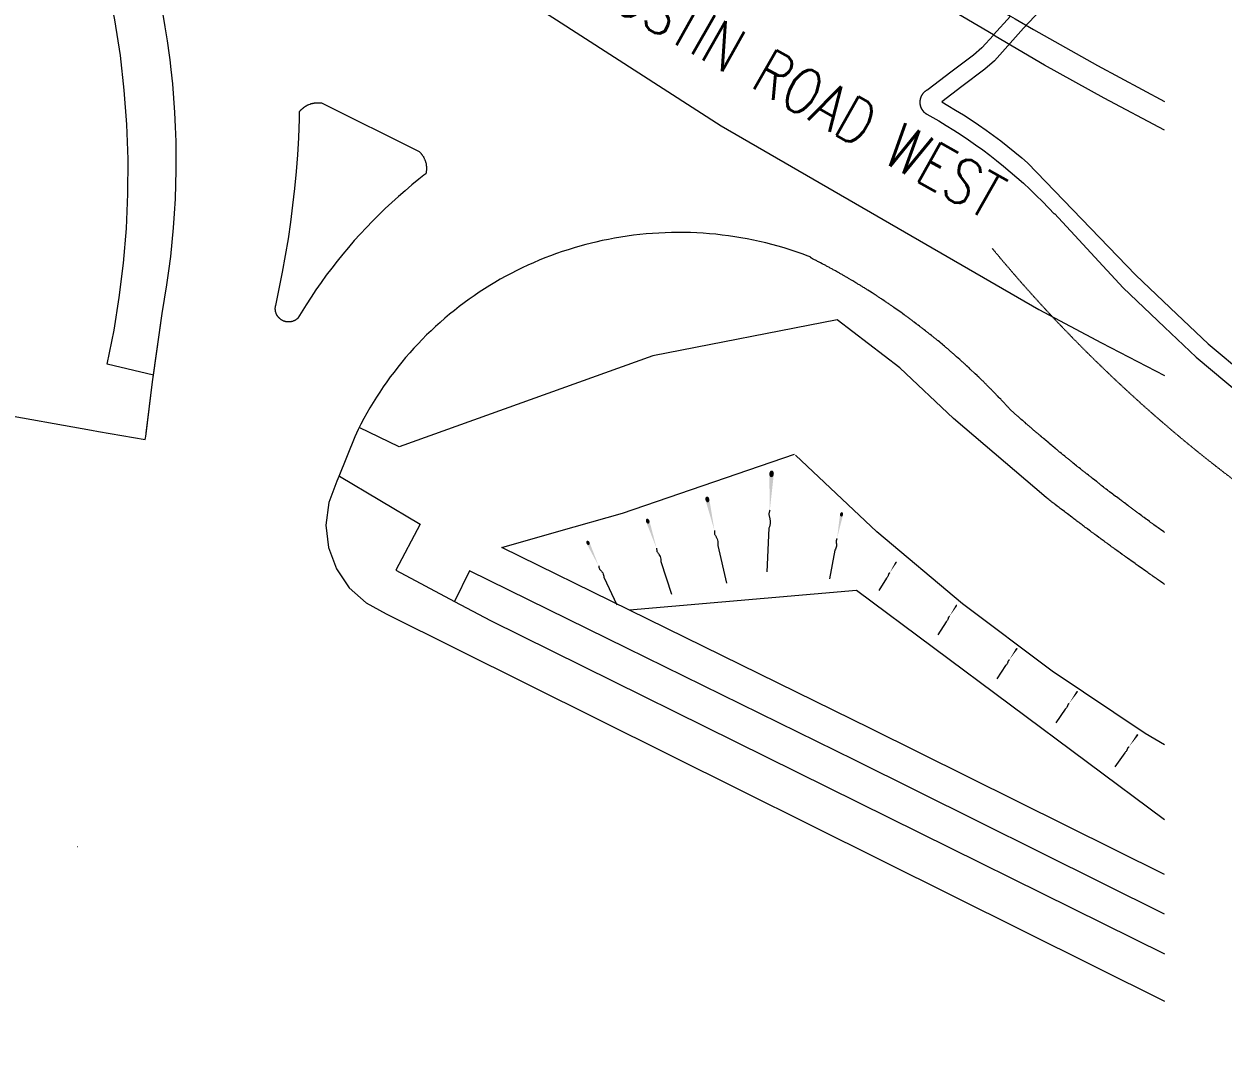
# Model space of a CAD drawing. Header units: millimetres. Extents: x 833924389 to 835767163, y 817400000 to 818811854.
# Drawn here: x 834436713 to 834503298, y 818150852 to 818208253 of the extents above; entities that cross this region are included whole.
import ezdxf

# ---------------------------------------------------------------- set-up
doc = ezdxf.new("R2010")
doc.units = ezdxf.units.MM
doc.header["$LTSCALE"] = 10
doc.header["$MEASUREMENT"] = 0
doc.linetypes.add('DGN Style 2', pattern=[15.39188, 9.235128, -6.156752])
doc.linetypes.add('HIDDEN', pattern=[0.375, 0.25, -0.125])
for name, color, linetype, lineweight in [('01_Base_Plan', 5, 'Continuous', 5), ('11_Text', 7, 'Continuous', 25), ('12_AEL_Outline', 253, 'HIDDEN', 5)]:
    doc.layers.add(name, color=color, linetype=linetype, lineweight=lineweight)
doc.styles.add('ROMANS', font='romans.shx', dxfattribs={"width": 0.8})

msp = doc.modelspace()

# ---------------------------------------------------------------- hatches: boundary and pattern name
at = {"layer": '01_Base_Plan'}
h = msp.add_hatch(color=256, dxfattribs=at)
edge = h.paths.add_edge_path()
edge.add_ellipse((834478194, 818183278), major_axis=(-9, -185), ratio=0.683333, start_angle=0, end_angle=360)
h = msp.add_hatch(color=256, dxfattribs=at)
edge = h.paths.add_edge_path()
edge.add_ellipse((834474631, 818181861), major_axis=(36, -158), ratio=0.683333, start_angle=0, end_angle=360)
h = msp.add_hatch(color=256, dxfattribs=at)
edge = h.paths.add_edge_path()
edge.add_ellipse((834471320, 818180655), major_axis=(45, -137), ratio=0.683333, start_angle=0, end_angle=360)
h = msp.add_hatch(color=256, dxfattribs=at)
edge = h.paths.add_edge_path()
edge.add_ellipse((834482077, 818181032), major_axis=(-23, -122), ratio=0.683333, start_angle=0, end_angle=360)
h = msp.add_hatch(color=256, dxfattribs=at)
edge = h.paths.add_edge_path()
edge.add_ellipse((834468009, 818179448), major_axis=(54, -117), ratio=0.683333, start_angle=0, end_angle=360)
h = msp.add_hatch(color=256, dxfattribs=at)
edge = h.paths.add_edge_path()
edge.add_ellipse((834485098, 818178358), major_axis=(-32.6, -53), ratio=0.683333, start_angle=0, end_angle=360)
h = msp.add_hatch(color=256, dxfattribs=at)
edge = h.paths.add_edge_path()
edge.add_ellipse((834488444, 818175960), major_axis=(-35.1, -54.6), ratio=0.683333, start_angle=0, end_angle=360)
h = msp.add_hatch(color=256, dxfattribs=at)
edge = h.paths.add_edge_path()
edge.add_ellipse((834491790, 818173563), major_axis=(-37.5, -56.3), ratio=0.683333, start_angle=0, end_angle=360)
h = msp.add_hatch(color=256, dxfattribs=at)
edge = h.paths.add_edge_path()
edge.add_ellipse((834495136, 818171165), major_axis=(-40, -57.9), ratio=0.683333, start_angle=0, end_angle=360)
h = msp.add_hatch(color=256, dxfattribs=at)
edge = h.paths.add_edge_path()
edge.add_ellipse((834498483, 818168768), major_axis=(-42.4, -59.5), ratio=0.683333, start_angle=0, end_angle=360)

# ---------------------------------------------------------------- linework, layer by layer
for p, q in [((834478047, 818180271), (834477928, 818177841)), ((834475217, 818179295), (834475691, 818177220)), ((834481710, 818179052), (834481414, 818177451)), ((834472053, 818178418), (834472646, 818176610)), ((834468889, 818177542), (834469600, 818176000)), ((834484567, 818177495), (834484138, 818176797)), ((834487873, 818175071), (834487412, 818174352)), ((834491180, 818172647), (834490686, 818171906)), ((834494486, 818170223), (834493960, 818169461)), ((834497792, 818167798), (834497234, 818167015))]:
    msp.add_line(p, q, dxfattribs=at)
at = {"layer": '01_Base_Plan', "flags": 128}
for points in [[(834500000, 818202357), (834496654, 818204136), (834493336, 818205970), (834490604, 818207582), (834490503, 818207642), (834481461, 818212979), (834477699, 818215200), (834477080, 818215738), (834476804, 818216507), (834475410, 818221807), (834474909, 818224461), (834474620, 818227143), (834474728, 818230444), (834475175, 818232816), (834475320, 818233587), (834476518, 818237510), (834477067, 818238911), (834477612, 818240301), (834479837, 818245114), (834480219, 818246041), (834484054, 818255339), (834493552, 818278373), (834500000, 818293984)], [(834425387, 818235799), (834428688, 818233578), (834430911, 818232082), (834436957, 818228013), (834439716, 818226156), (834445290, 818222405), (834454055, 818216458), (834457202, 818214323), (834464218, 818209803), (834466265, 818208484), (834475397, 818202602), (834493031, 818192409), (834496501, 818190548), (834500000, 818188745)], [(834443900, 818188761), (834441331, 818189372), (834441710, 818191259), (834442002, 818193072), (834442236, 818194982), (834442395, 818196900), (834442478, 818198822), (834442487, 818200746), (834442420, 818202669), (834442278, 818204588), (834442061, 818206500), (834441755, 818208488), (834441369, 818210463), (834440905, 818212420), (834440414, 818214190), (834439832, 818216024), (834438044, 818220864), (834437641, 818222295), (834437329, 818223748), (834437047, 818225828), (834436950, 818227837), (834436957, 818228013)], [(834482612, 818213897), (834491443, 818208695), (834491716, 818208534), (834492726, 818207940), (834496280, 818205949), (834500000, 818203953)], [(834444817, 818206256), (834444786, 818206520), (834444677, 818207313), (834444554, 818208103), (834444417, 818208891)], [(834490500, 818207639), (834490503, 818207642), (834491443, 818208695), (834491447, 818208701)], [(834490500, 818207639), (834489869, 818206927), (834489406, 818206531), (834488138, 818205580), (834486880, 818204612), (834486864, 818204604), (834486852, 818204599), (834486840, 818204592), (834486816, 818204580), (834486805, 818204574), (834486793, 818204567), (834486782, 818204560), (834486770, 818204553), (834486759, 818204545), (834486748, 818204538), (834486737, 818204530), (834486727, 818204522), (834486716, 818204514), (834486706, 818204506), (834486695, 818204498), (834486665, 818204471), (834486656, 818204462), (834486646, 818204453), (834486637, 818204443), (834486628, 818204434), (834486601, 818204404), (834486593, 818204394), (834486584, 818204383), (834486576, 818204373), (834486560, 818204351), (834486553, 818204340), (834486545, 818204329), (834486531, 818204307), (834486524, 818204295), (834486518, 818204284), (834486511, 818204272), (834486499, 818204248), (834486494, 818204236), (834486488, 818204224), (834486483, 818204212), (834486477, 818204200), (834486473, 818204187), (834486468, 818204175), (834486463, 818204162), (834486459, 818204150), (834486455, 818204137), (834486451, 818204124), (834486448, 818204112), (834486444, 818204099), (834486435, 818204060), (834486433, 818204047), (834486431, 818204033), (834486425, 818203994), (834486424, 818203981), (834486423, 818203967), (834486422, 818203954), (834486422, 818203941), (834486421, 818203927), (834486421, 818203887), (834486424, 818203848), (834486425, 818203834), (834486426, 818203821), (834486432, 818203782), (834486435, 818203769), (834486437, 818203755), (834486443, 818203729), (834486446, 818203717), (834486458, 818203678), (834486462, 818203666), (834486466, 818203653), (834486471, 818203641), (834486476, 818203628), (834486486, 818203604), (834486491, 818203591), (834486497, 818203579), (834486503, 818203568), (834486515, 818203544), (834486522, 818203532), (834486529, 818203521), (834486536, 818203509), (834486543, 818203498), (834486550, 818203487), (834486558, 818203476), (834486565, 818203465), (834486573, 818203455), (834486589, 818203433), (834486598, 818203423), (834486606, 818203413), (834486633, 818203383), (834486643, 818203374), (834486652, 818203364), (834486672, 818203346), (834486681, 818203338), (834486692, 818203329), (834486702, 818203320), (834486712, 818203312), (834486723, 818203304), (834486733, 818203296), (834486744, 818203288), (834486755, 818203281), (834486766, 818203273), (834486777, 818203266), (834486789, 818203259), (834486800, 818203252), (834487468, 818202873), (834487886, 818202623), (834488300, 818202365), (834488710, 818202101), (834489115, 818201829), (834489515, 818201550), (834489910, 818201264), (834490300, 818200972), (834490684, 818200672), (834491064, 818200366), (834491438, 818200054), (834491807, 818199735), (834492170, 818199409), (834492527, 818199077), (834492879, 818198739), (834493224, 818198395), (834493563, 818198045), (834493897, 818197689), (834493890, 818197730), (834497696, 818193614), (834500000, 818191422)], [(834443444, 818185181), (834443457, 818185272), (834443468, 818185350), (834443848, 818188387), (834444372, 818192190), (834444513, 818192977), (834444640, 818193767), (834444753, 818194559), (834444853, 818195352), (834444939, 818196147), (834445011, 818196944), (834445068, 818197741), (834445112, 818198540), (834445143, 818199339), (834445159, 818200138), (834445161, 818200938), (834445149, 818201738), (834445123, 818202537), (834445084, 818203336), (834445030, 818204134), (834444962, 818204931), (834444881, 818205726), (834444817, 818206256)], [(834443492, 818185540), (834443848, 818188387), (834443900, 818188761), (834444372, 818192190), (834444513, 818192977), (834444640, 818193767), (834444753, 818194559), (834444853, 818195352), (834444939, 818196147), (834445011, 818196944), (834445069, 818197741), (834445113, 818198540), (834445143, 818199339), (834445159, 818200138), (834445161, 818200938), (834445149, 818201738), (834445123, 818202537), (834445084, 818203336), (834445030, 818204134), (834444962, 818204931), (834444881, 818205726), (834444817, 818206256)], [(834458635, 818201178), (834458652, 818201163), (834458684, 818201131), (834458744, 818201063), (834458758, 818201045), (834458772, 818201028), (834458786, 818201010), (834458800, 818200991), (834458813, 818200973), (834458825, 818200954), (834458838, 818200935), (834458862, 818200897), (834458895, 818200837), (834458915, 818200797), (834458925, 818200776), (834458934, 818200756), (834458952, 818200714), (834458960, 818200693), (834458968, 818200671), (834458975, 818200650), (834458983, 818200628), (834458989, 818200607), (834458996, 818200585), (834459002, 818200563), (834459022, 818200475), (834459026, 818200452), (834459029, 818200430), (834459033, 818200408), (834459035, 818200385), (834459038, 818200363), (834459042, 818200317), (834459043, 818200295), (834459044, 818200272), (834459044, 818200204), (834459043, 818200181), (834459042, 818200159), (834459041, 818200136), (834459039, 818200114), (834459037, 818200091), (834459034, 818200068), (834459031, 818200046), (834459028, 818200023), (834459020, 818199979), (834459010, 818199935), (834458906, 818199853), (834458621, 818199630), (834458237, 818199318), (834457858, 818199000), (834457485, 818198675), (834457118, 818198343), (834456757, 818198006), (834456401, 818197662), (834456052, 818197312), (834455709, 818196955), (834455372, 818196593), (834455041, 818196226), (834454717, 818195852), (834454400, 818195473), (834454089, 818195088), (834453785, 818194698), (834453488, 818194303), (834453197, 818193902), (834452914, 818193497), (834452638, 818193086), (834452369, 818192671), (834451909, 818191922), (834451900, 818191913), (834451890, 818191904), (834451881, 818191896), (834451871, 818191887), (834451841, 818191863), (834451830, 818191855), (834451820, 818191848), (834451809, 818191841), (834451799, 818191833), (834451788, 818191826), (834451777, 818191820), (834451766, 818191813), (834451755, 818191807), (834451743, 818191800), (834451732, 818191794), (834451720, 818191789), (834451709, 818191783), (834451697, 818191778), (834451685, 818191772), (834451673, 818191767), (834451661, 818191763), (834451649, 818191758), (834451613, 818191746), (834451600, 818191742), (834451588, 818191739), (834451576, 818191735), (834451550, 818191729), (834451538, 818191727), (834451525, 818191724), (834451512, 818191722), (834451500, 818191720), (834451487, 818191718), (834451448, 818191715), (834451436, 818191714), (834451423, 818191713), (834451358, 818191713), (834451345, 818191714), (834451333, 818191715), (834451320, 818191716), (834451307, 818191718), (834451294, 818191719), (834451281, 818191721), (834451269, 818191723), (834451256, 818191726), (834451243, 818191728), (834451231, 818191731), (834451218, 818191734), (834451206, 818191737), (834451193, 818191740), (834451169, 818191748), (834451156, 818191752), (834451144, 818191756), (834451132, 818191761), (834451120, 818191765), (834451096, 818191775), (834451085, 818191780), (834451061, 818191792), (834451050, 818191797), (834451039, 818191804), (834451027, 818191810), (834451016, 818191816), (834451005, 818191823), (834450994, 818191830), (834450984, 818191837), (834450973, 818191844), (834450962, 818191852), (834450952, 818191859), (834450922, 818191883), (834450912, 818191892), (834450902, 818191900), (834450893, 818191909), (834450883, 818191918), (834450865, 818191936), (834450856, 818191945), (834450847, 818191955), (834450839, 818191964), (834450830, 818191974), (834450798, 818192014), (834450791, 818192025), (834450783, 818192035), (834450769, 818192057), (834450763, 818192068), (834450756, 818192079), (834450750, 818192090), (834450743, 818192102), (834450737, 818192113), (834450732, 818192125), (834450726, 818192136), (834450721, 818192148), (834450715, 818192160), (834450710, 818192171), (834450706, 818192183), (834450701, 818192195), (834450697, 818192208), (834450689, 818192232), (834450685, 818192245), (834450681, 818192257), (834450678, 818192269), (834450675, 818192282), (834450672, 818192294), (834450670, 818192307), (834450667, 818192320), (834450665, 818192332), (834450661, 818192358), (834450659, 818192384), (834450657, 818192396), (834450657, 818192409), (834450656, 818192422), (834450656, 818192435), (834450655, 818192448), (834450656, 818192461), (834450656, 818192487), (834450657, 818192499), (834450659, 818192525), (834450661, 818192538), (834450662, 818192551), (834450664, 818192563), (834450668, 818192589), (834450671, 818192602), (834450674, 818192614), (834450678, 818192633), (834450879, 818193552), (834451063, 818194474), (834451231, 818195399), (834451383, 818196327), (834451519, 818197257), (834451639, 818198190), (834451742, 818199124), (834451829, 818200060), (834451900, 818200998), (834451954, 818201937), (834451991, 818202996), (834452006, 818203396), (834452034, 818203430), (834452049, 818203448), (834452064, 818203464), (834452080, 818203481), (834452128, 818203529), (834452145, 818203544), (834452161, 818203559), (834452179, 818203574), (834452196, 818203589), (834452213, 818203603), (834452231, 818203617), (834452249, 818203630), (834452268, 818203644), (834452286, 818203657), (834452305, 818203669), (834452324, 818203682), (834452343, 818203694), (834452363, 818203705), (834452382, 818203716), (834452422, 818203738), (834452442, 818203748), (834452463, 818203758), (834452483, 818203768), (834452525, 818203786), (834452588, 818203810), (834452610, 818203817), (834452631, 818203824), (834452653, 818203831), (834452675, 818203837), (834452696, 818203843), (834452718, 818203848), (834452741, 818203853), (834452785, 818203863), (834452807, 818203866), (834452830, 818203870), (834452874, 818203876), (834452920, 818203880), (834452942, 818203882), (834452965, 818203883), (834452987, 818203884), (834453033, 818203884), (834453055, 818203883), (834453078, 818203883), (834453101, 818203881), (834453123, 818203880), (834453146, 818203878), (834453168, 818203875), (834453213, 818203869), (834458635, 818201178)], [(834482867, 818193891), (834482707, 818193987), (834482666, 818194011), (834482626, 818194034), (834482506, 818194106), (834482466, 818194129), (834482425, 818194153), (834482385, 818194176), (834482345, 818194200), (834482304, 818194223), (834482264, 818194247), (834482224, 818194270), (834482183, 818194293), (834482143, 818194316), (834482102, 818194339), (834482062, 818194363), (834481980, 818194409), (834481940, 818194432), (834481899, 818194455), (834481859, 818194477), (834481736, 818194546), (834481696, 818194568), (834481614, 818194614), (834481573, 818194636), (834481532, 818194659), (834481450, 818194703), (834481409, 818194726), (834481245, 818194814), (834481204, 818194837), (834481122, 818194881), (834481081, 818194902), (834481040, 818194924), (834480998, 818194946), (834480916, 818194990), (834480874, 818195011), (834480833, 818195033), (834480792, 818195054), (834480750, 818195076), (834480709, 818195097), (834480668, 818195119), (834480626, 818195140), (834480585, 818195161), (834480543, 818195183), (834480501, 818195204), (834480460, 818195225), (834480418, 818195246), (834480377, 818195267), (834480365, 818195311), (834480226, 818195365), (834479896, 818195488), (834479564, 818195604), (834479229, 818195715), (834478893, 818195819), (834478555, 818195918), (834478215, 818196011), (834477874, 818196098), (834477531, 818196180), (834477187, 818196255), (834476841, 818196324), (834476495, 818196387), (834476147, 818196444), (834475799, 818196495), (834475449, 818196539), (834475099, 818196578), (834474748, 818196611), (834474397, 818196637), (834474045, 818196657), (834473693, 818196672), (834473341, 818196680), (834472989, 818196682), (834472637, 818196677), (834472285, 818196667), (834471933, 818196650), (834471581, 818196628), (834471230, 818196599), (834470880, 818196564), (834470530, 818196523), (834470181, 818196476), (834469832, 818196422), (834469485, 818196363), (834469139, 818196298), (834468794, 818196226), (834468450, 818196149), (834467892, 818196010), (834467561, 818195920), (834467232, 818195825), (834466904, 818195724), (834466578, 818195618), (834466255, 818195506), (834465933, 818195388), (834465613, 818195265), (834465296, 818195136), (834464980, 818195001), (834464668, 818194861), (834464357, 818194716), (834464050, 818194565), (834463745, 818194409), (834463442, 818194248), (834463143, 818194081), (834462847, 818193909), (834462553, 818193732), (834462263, 818193550), (834461976, 818193363), (834461692, 818193171), (834461412, 818192974), (834461135, 818192772), (834460862, 818192565), (834460592, 818192353), (834460326, 818192137), (834460064, 818191917), (834459806, 818191691), (834459552, 818191462), (834459301, 818191227), (834459055, 818190989), (834458814, 818190746), (834458576, 818190499), (834458343, 818190248), (834458114, 818189993), (834457890, 818189734), (834457670, 818189471), (834457455, 818189205), (834457244, 818188934), (834457038, 818188660), (834456838, 818188383), (834456642, 818188102), (834456450, 818187817), (834456264, 818187530), (834456083, 818187239), (834455907, 818186945), (834455737, 818186648), (834455571, 818186348), (834455411, 818186045), (834455316, 818185858), (834455256, 818185739), (834455062, 818185338), (834454179, 818183141)], [(834500000, 818180023), (834499959, 818180053), (834499776, 818180185), (834499715, 818180230), (834499654, 818180274), (834499593, 818180319), (834499532, 818180363), (834499410, 818180453), (834499349, 818180497), (834499227, 818180587), (834499167, 818180632), (834499045, 818180722), (834498985, 818180767), (834498863, 818180857), (834498803, 818180902), (834498742, 818180947), (834498596, 818181055), (834498559, 818181082), (834498521, 818181110), (834498483, 818181137), (834498446, 818181165), (834498408, 818181193), (834498371, 818181220), (834498333, 818181248), (834498296, 818181276), (834498258, 818181303), (834498221, 818181331), (834498183, 818181359), (834498146, 818181387), (834498108, 818181415), (834498071, 818181442), (834498033, 818181470), (834497996, 818181498), (834497958, 818181526), (834497884, 818181582), (834497846, 818181610), (834497772, 818181666), (834497734, 818181693), (834497697, 818181722), (834497660, 818181750), (834497622, 818181778), (834497511, 818181862), (834497473, 818181890), (834497325, 818182002), (834497287, 818182031), (834497176, 818182115), (834497139, 818182144), (834497065, 818182200), (834497028, 818182229), (834496954, 818182285), (834496917, 818182314), (834496880, 818182342), (834496843, 818182371), (834496769, 818182427), (834496732, 818182456), (834496695, 818182484), (834496658, 818182513), (834496621, 818182541), (834496547, 818182599), (834496510, 818182627), (834496473, 818182656), (834496436, 818182684), (834496400, 818182713), (834496363, 818182742), (834496326, 818182770), (834496252, 818182828), (834496216, 818182856), (834496105, 818182943), (834496069, 818182971), (834495995, 818183029), (834495959, 818183058), (834495922, 818183087), (834495885, 818183115), (834495849, 818183144), (834495812, 818183173), (834495776, 818183202), (834495702, 818183260), (834495666, 818183289), (834495629, 818183318), (834495593, 818183347), (834495556, 818183376), (834495520, 818183405), (834495483, 818183434), (834495447, 818183463), (834495410, 818183493), (834495374, 818183522), (834495337, 818183551), (834495265, 818183609), (834495228, 818183638), (834495192, 818183667), (834495156, 818183697), (834495119, 818183726), (834495047, 818183784), (834495010, 818183814), (834494938, 818183872), (834494901, 818183902), (834494865, 818183931), (834494829, 818183961), (834494793, 818183990), (834494756, 818184019), (834494720, 818184049), (834494684, 818184078), (834494648, 818184108), (834494612, 818184137), (834494576, 818184167), (834494540, 818184196), (834494503, 818184226), (834494467, 818184255), (834494395, 818184315), (834494359, 818184344), (834494323, 818184374), (834494287, 818184403), (834494215, 818184463), (834494179, 818184492), (834494071, 818184582), (834494035, 818184611), (834493999, 818184641), (834493964, 818184671), (834493892, 818184731), (834493856, 818184760), (834493784, 818184820), (834493749, 818184850), (834493605, 818184970), (834493570, 818185000), (834493498, 818185060), (834493463, 818185090), (834493391, 818185150), (834493356, 818185180), (834493284, 818185240), (834493249, 818185271), (834493213, 818185301), (834493178, 818185331), (834493106, 818185391), (834493071, 818185421), (834493035, 818185452), (834493000, 818185482), (834492964, 818185512), (834492929, 818185543), (834492894, 818185573), (834492858, 818185603), (834492823, 818185634), (834492787, 818185664), (834492752, 818185694), (834492716, 818185725), (834492681, 818185755), (834492646, 818185786), (834492610, 818185816), (834492575, 818185847), (834492540, 818185877), (834492504, 818185908), (834492469, 818185938), (834492434, 818185969), (834492399, 818185999), (834492363, 818186030), (834492328, 818186060), (834492258, 818186122), (834492223, 818186152), (834492187, 818186183), (834492152, 818186214), (834492117, 818186244), (834492047, 818186306), (834492012, 818186336), (834491872, 818186460), (834491837, 818186490), (834491452, 818186831), (834491417, 818186870), (834491386, 818186904), (834491354, 818186939), (834491323, 818186973), (834491291, 818187007), (834491260, 818187042), (834491196, 818187110), (834491165, 818187144), (834491133, 818187179), (834491005, 818187315), (834490974, 818187349), (834490942, 818187383), (834490909, 818187417), (834490845, 818187485), (834490813, 818187518), (834490749, 818187586), (834490716, 818187620), (834490684, 818187653), (834490652, 818187687), (834490619, 818187720), (834490587, 818187754), (834490554, 818187787), (834490522, 818187821), (834490489, 818187854), (834490457, 818187887), (834490424, 818187921), (834490391, 818187954), (834490359, 818187987), (834490326, 818188021), (834490161, 818188186), (834490128, 818188219), (834490095, 818188252), (834490062, 818188285), (834490029, 818188318), (834489996, 818188350), (834489963, 818188383), (834489929, 818188416), (834489896, 818188449), (834489863, 818188481), (834489829, 818188514), (834489796, 818188546), (834489763, 818188579), (834489729, 818188611), (834489696, 818188644), (834489628, 818188708), (834489595, 818188741), (834489493, 818188837), (834489460, 818188870), (834489256, 818189062), (834489222, 818189093), (834489154, 818189157), (834489119, 818189189), (834489085, 818189220), (834489017, 818189284), (834488982, 818189315), (834488948, 818189347), (834488913, 818189378), (834488879, 818189410), (834488844, 818189441), (834488810, 818189472), (834488775, 818189504), (834488741, 818189535), (834488671, 818189597), (834488637, 818189629), (834488462, 818189784), (834488427, 818189814), (834488287, 818189938), (834488252, 818189968), (834488217, 818189999), (834488182, 818190029), (834488146, 818190060), (834488111, 818190091), (834488076, 818190121), (834488040, 818190151), (834488005, 818190182), (834487969, 818190212), (834487934, 818190242), (834487898, 818190273), (834487863, 818190303), (834487827, 818190333), (834487792, 818190363), (834487720, 818190423), (834487685, 818190453), (834487541, 818190573), (834487505, 818190602), (834487433, 818190662), (834487397, 818190691), (834487361, 818190721), (834487325, 818190750), (834487289, 818190780), (834487253, 818190809), (834487217, 818190839), (834487180, 818190868), (834487144, 818190898), (834487108, 818190927), (834487071, 818190956), (834486999, 818191014), (834486962, 818191043), (834486926, 818191072), (834486889, 818191102), (834486852, 818191130), (834486816, 818191159), (834486779, 818191188), (834486743, 818191217), (834486669, 818191275), (834486632, 818191303), (834486595, 818191332), (834486559, 818191361), (834486522, 818191389), (834486485, 818191418), (834486448, 818191446), (834486411, 818191475), (834486337, 818191531), (834486300, 818191560), (834486263, 818191588), (834486225, 818191616), (834486114, 818191700), (834486076, 818191728), (834486002, 818191784), (834485964, 818191812), (834485927, 818191840), (834485889, 818191868), (834485852, 818191895), (834485814, 818191923), (834485777, 818191951), (834485739, 818191978), (834485701, 818192006), (834485664, 818192033), (834485626, 818192061), (834485588, 818192088), (834485551, 818192116), (834485475, 818192170), (834485437, 818192198), (834485095, 818192441), (834485056, 818192467), (834484980, 818192521), (834484942, 818192547), (834484903, 818192574), (834484865, 818192601), (834484827, 818192627), (834484788, 818192653), (834484750, 818192680), (834484711, 818192706), (834484673, 818192732), (834484634, 818192759), (834484596, 818192785), (834484518, 818192837), (834484480, 818192863), (834484324, 818192967), (834484286, 818192993), (834484247, 818193019), (834484208, 818193044), (834484130, 818193096), (834484091, 818193121), (834484052, 818193147), (834484013, 818193172), (834483974, 818193198), (834483935, 818193223), (834483895, 818193249), (834483778, 818193324), (834483738, 818193350), (834483660, 818193400), (834483620, 818193425), (834483542, 818193475), (834483502, 818193500), (834483463, 818193524), (834483423, 818193549), (834483384, 818193574), (834483344, 818193599), (834483304, 818193623), (834483265, 818193648), (834483225, 818193672), (834483185, 818193697), (834483146, 818193721), (834483106, 818193746), (834482986, 818193818), (834482946, 818193843), (834482907, 818193867), (834482867, 818193891)], [(834500000, 818177146), (834499963, 818177171), (834499904, 818177213), (834499784, 818177295), (834499725, 818177337), (834499665, 818177379), (834499606, 818177420), (834499546, 818177462), (834499487, 818177503), (834499427, 818177545), (834499368, 818177587), (834499308, 818177628), (834499190, 818177712), (834499130, 818177754), (834499071, 818177796), (834499012, 818177837), (834498952, 818177879), (834498834, 818177963), (834498774, 818178005), (834498538, 818178173), (834498478, 818178215), (834498419, 818178257), (834498360, 818178300), (834498124, 818178468), (834498065, 818178511), (834497947, 818178595), (834497888, 818178638), (834497829, 818178680), (834497770, 818178723), (834497652, 818178807), (834497534, 818178893), (834497476, 818178935), (834497417, 818178978), (834497358, 818179020), (834497240, 818179106), (834497182, 818179148), (834497064, 818179234), (834497006, 818179277), (834496947, 818179319), (834496888, 818179362), (834496830, 818179405), (834496712, 818179491), (834496654, 818179534), (834496595, 818179577), (834496537, 818179620), (834496478, 818179663), (834496420, 818179706), (834496361, 818179749), (834496245, 818179835), (834496186, 818179878), (834496128, 818179921), (834496069, 818179965), (834495953, 818180051), (834495894, 818180094), (834495836, 818180138), (834495720, 818180224), (834495661, 818180268), (834495603, 818180311), (834495545, 818180355), (834495487, 818180398), (834495429, 818180442), (834495371, 818180485), (834495313, 818180529), (834495255, 818180572), (834495196, 818180616), (834495138, 818180660), (834495080, 818180703), (834494964, 818180791), (834494906, 818180834), (834494849, 818180878), (834494617, 818181054), (834494559, 818181097), (834494501, 818181141), (834494444, 818181185), (834494270, 818181317), (834494213, 818181361), (834494155, 818181406), (834494097, 818181450), (834494040, 818181494), (834493924, 818181582), (834493867, 818181626), (834493809, 818181671), (834493752, 818181715), (834493694, 818181759), (834493637, 818181804), (834493579, 818181848), (834493522, 818181892), (834493424, 818181968), (834488290, 818186356), (834485310, 818189171), (834481832, 818191821), (834471607, 818189834), (834457531, 818184783), (834455317, 818185857), (834455316, 818185858), (834455314, 818185859)], [(834435060, 818186660), (834440458, 818185708), (834440841, 818185640), (834443444, 818185181)], [(834463231, 818179197), (834466392, 818180102), (834469916, 818181099), (834479464, 818184376)], [(834500000, 818168239), (834498933, 818168870), (834493766, 818172325), (834488797, 818176059), (834484042, 818180061), (834479515, 818184320)], [(834454179, 818183141), (834454120, 818182995), (834454072, 818182873), (834453622, 818181693), (834453466, 818180440), (834453612, 818179187), (834454054, 818178004), (834454764, 818176960), (834455702, 818176115), (834456814, 818175518), (834500000, 818154002)], [(834454211, 818183145), (834458698, 818180492), (834457339, 818177942), (834460596, 818176200)], [(834478095, 818181256), (834478084, 818181220), (834478074, 818181183), (834478063, 818181147), (834478053, 818181110), (834478043, 818181074), (834478038, 818181037), (834478044, 818180999), (834478055, 818180962), (834478067, 818180924), (834478077, 818180887), (834478084, 818180849), (834478090, 818180812), (834478097, 818180775), (834478104, 818180737), (834478111, 818180700), (834478118, 818180614), (834478111, 818180522), (834478095, 818180429), (834478072, 818180344), (834478047, 818180271)], [(834475025, 818180136), (834475024, 818180102), (834475024, 818180069), (834475024, 818180036), (834475024, 818180003), (834475024, 818179970), (834475029, 818179938), (834475042, 818179907), (834475061, 818179878), (834475080, 818179850), (834475097, 818179820), (834475111, 818179790), (834475126, 818179761), (834475140, 818179731), (834475155, 818179701), (834475170, 818179671), (834475196, 818179600), (834475212, 818179521), (834475220, 818179439), (834475221, 818179362), (834475217, 818179295)], [(834500000, 818161034), (834483691, 818169148), (834470316, 818175717), (834463231, 818179197)], [(834481830, 818179700), (834481820, 818179677), (834481810, 818179654), (834481800, 818179630), (834481790, 818179607), (834481780, 818179584), (834481773, 818179560), (834481774, 818179535), (834481778, 818179509), (834481782, 818179483), (834481785, 818179457), (834481787, 818179432), (834481788, 818179406), (834481789, 818179381), (834481790, 818179356), (834481791, 818179330), (834481788, 818179273), (834481775, 818179212), (834481756, 818179152), (834481734, 818179097), (834481710, 818179052)], [(834471813, 818179151), (834471815, 818179121), (834471818, 818179092), (834471820, 818179062), (834471823, 818179033), (834471826, 818179003), (834471833, 818178975), (834471847, 818178949), (834471866, 818178925), (834471885, 818178901), (834471903, 818178876), (834471918, 818178851), (834471934, 818178825), (834471949, 818178800), (834471964, 818178775), (834471980, 818178749), (834472009, 818178688), (834472030, 818178619), (834472044, 818178547), (834472051, 818178478), (834472053, 818178418)], [(834500000, 818158833), (834482817, 818167381), (834470160, 818173597), (834461437, 818177898), (834460596, 818176200)], [(834468601, 818178166), (834468606, 818178140), (834468611, 818178114), (834468617, 818178088), (834468622, 818178062), (834468627, 818178036), (834468637, 818178012), (834468652, 818177991), (834468671, 818177971), (834468691, 818177952), (834468709, 818177932), (834468725, 818177911), (834468741, 818177890), (834468758, 818177869), (834468774, 818177848), (834468790, 818177827), (834468822, 818177776), (834468848, 818177717), (834468868, 818177655), (834468881, 818177594), (834468889, 818177542)], [(834484741, 818177778), (834484732, 818177769), (834484723, 818177759), (834484714, 818177750), (834484705, 818177741), (834484696, 818177732), (834484689, 818177722), (834484684, 818177710), (834484681, 818177697), (834484679, 818177684), (834484676, 818177672), (834484672, 818177659), (834484668, 818177647), (834484664, 818177635), (834484660, 818177623), (834484655, 818177611), (834484644, 818177584), (834484627, 818177558), (834484607, 818177534), (834484586, 818177512), (834484567, 818177495)], [(834500000, 818164068), (834482913, 818176810), (834470316, 818175717)], [(834460596, 818176200), (834462590, 818175134), (834500000, 818156641)], [(834488060, 818175362), (834488051, 818175353), (834488041, 818175344), (834488032, 818175334), (834488022, 818175325), (834488012, 818175316), (834488005, 818175305), (834488000, 818175293), (834487997, 818175280), (834487994, 818175266), (834487990, 818175253), (834487986, 818175240), (834487981, 818175228), (834487977, 818175215), (834487972, 818175203), (834487968, 818175190), (834487955, 818175163), (834487937, 818175136), (834487915, 818175111), (834487894, 818175088), (834487873, 818175071)], [(834491380, 818172947), (834491369, 818172937), (834491359, 818172928), (834491349, 818172918), (834491339, 818172909), (834491329, 818172899), (834491321, 818172889), (834491315, 818172876), (834491312, 818172862), (834491309, 818172848), (834491305, 818172834), (834491300, 818172821), (834491295, 818172808), (834491290, 818172795), (834491285, 818172782), (834491280, 818172769), (834491266, 818172741), (834491247, 818172713), (834491224, 818172687), (834491201, 818172665), (834491180, 818172647)], [(834494699, 818170531), (834494688, 818170522), (834494677, 818170512), (834494667, 818170502), (834494656, 818170493), (834494645, 818170483), (834494637, 818170472), (834494631, 818170459), (834494627, 818170444), (834494623, 818170430), (834494619, 818170416), (834494614, 818170402), (834494608, 818170389), (834494603, 818170375), (834494598, 818170362), (834494592, 818170348), (834494577, 818170319), (834494557, 818170291), (834494533, 818170264), (834494508, 818170241), (834494486, 818170223)], [(834498018, 818168116), (834498007, 818168106), (834497996, 818168096), (834497984, 818168086), (834497973, 818168076), (834497962, 818168066), (834497953, 818168055), (834497946, 818168041), (834497942, 818168027), (834497938, 818168011), (834497933, 818167997), (834497928, 818167983), (834497922, 818167969), (834497916, 818167955), (834497910, 818167941), (834497905, 818167928), (834497889, 818167897), (834497867, 818167868), (834497842, 818167841), (834497816, 818167817), (834497792, 818167798)]]:
    msp.add_lwpolyline(points, dxfattribs=at)
at = {"layer": '01_Base_Plan', "linetype": 'Continuous', "flags": 128}
msp.add_lwpolyline([(834441334, 818189371), (834441331, 818189372), (834441710, 818191259), (834442002, 818193072), (834442236, 818194982), (834442395, 818196900), (834442478, 818198822), (834442487, 818200746), (834442420, 818202669), (834442278, 818204588), (834442061, 818206500), (834441755, 818208488), (834441369, 818210462), (834440905, 818212420), (834440414, 818214190), (834439832, 818216024), (834438044, 818220864), (834437641, 818222295), (834437329, 818223748), (834437047, 818225828), (834436950, 818227837)], dxfattribs=at)
at = {"layer": '01_Base_Plan', "linetype": 'Continuous'}
for points in [[(834492181, 818208022), (834493092, 818209008), (834494043, 818210091), (834494943, 818211236), (834495779, 818212428), (834496526, 818213625), (834497319, 818215051), (834498111, 818216739), (834498729, 818217984)], [(834490500, 818207639), (834490503, 818207642), (834491443, 818208695), (834491447, 818208701)], [(834492181, 818208022), (834490572, 818206212), (834490032, 818205750), (834488743, 818204784), (834487633, 818203929), (834487971, 818203737), (834488407, 818203477), (834488835, 818203210), (834489260, 818202937), (834489680, 818202654), (834490094, 818202365), (834490503, 818202069), (834490908, 818201766), (834491305, 818201455), (834491698, 818201139), (834492085, 818200816), (834492394, 818200549), (834492394, 818200549), (834498408, 818194316), (834500689, 818192146)], [(834490500, 818207639), (834489869, 818206927), (834489406, 818206531), (834488138, 818205580), (834486880, 818204612), (834486864, 818204604), (834486852, 818204599), (834486840, 818204592), (834486828, 818204586), (834486816, 818204580), (834486805, 818204574), (834486793, 818204567), (834486782, 818204560), (834486770, 818204553), (834486759, 818204545), (834486748, 818204538), (834486737, 818204530), (834486727, 818204522), (834486716, 818204514), (834486706, 818204506), (834486695, 818204498), (834486685, 818204489), (834486675, 818204480), (834486665, 818204471), (834486656, 818204462), (834486646, 818204453), (834486637, 818204443), (834486628, 818204434), (834486619, 818204424), (834486610, 818204414), (834486601, 818204404), (834486593, 818204394), (834486584, 818204383), (834486576, 818204373), (834486568, 818204362), (834486560, 818204351), (834486553, 818204340), (834486545, 818204329), (834486538, 818204318), (834486531, 818204307), (834486524, 818204295), (834486518, 818204284), (834486511, 818204272), (834486505, 818204260), (834486499, 818204248), (834486494, 818204236), (834486488, 818204224), (834486483, 818204212), (834486477, 818204200), (834486473, 818204187), (834486468, 818204175), (834486463, 818204162), (834486459, 818204150), (834486455, 818204137), (834486451, 818204124), (834486448, 818204112), (834486444, 818204099), (834486441, 818204086), (834486438, 818204073), (834486435, 818204060), (834486433, 818204047), (834486431, 818204033), (834486429, 818204020), (834486427, 818204007), (834486425, 818203994), (834486424, 818203981), (834486423, 818203967), (834486422, 818203954), (834486422, 818203941), (834486421, 818203927), (834486421, 818203914), (834486421, 818203901), (834486421, 818203887), (834486422, 818203874), (834486423, 818203861), (834486424, 818203848), (834486425, 818203834), (834486426, 818203821), (834486428, 818203808), (834486430, 818203795), (834486432, 818203782), (834486435, 818203769), (834486437, 818203755), (834486440, 818203742), (834486443, 818203729), (834486446, 818203717), (834486450, 818203704), (834486454, 818203691), (834486458, 818203678), (834486462, 818203666), (834486466, 818203653), (834486471, 818203641), (834486476, 818203628), (834486481, 818203616), (834486486, 818203604), (834486491, 818203591), (834486497, 818203579), (834486503, 818203568), (834486509, 818203556), (834486515, 818203544), (834486522, 818203532), (834486529, 818203521), (834486536, 818203509), (834486543, 818203498), (834486550, 818203487), (834486558, 818203476), (834486565, 818203465), (834486573, 818203455), (834486581, 818203444), (834486589, 818203433), (834486598, 818203423), (834486606, 818203413), (834486615, 818203403), (834486624, 818203393), (834486633, 818203383), (834486643, 818203374), (834486652, 818203364), (834486662, 818203355), (834486672, 818203346), (834486681, 818203338), (834486692, 818203329), (834486702, 818203320), (834486712, 818203312), (834486723, 818203304), (834486733, 818203296), (834486744, 818203288), (834486755, 818203281), (834486766, 818203273), (834486777, 818203266), (834486789, 818203259), (834486800, 818203252), (834487468, 818202873), (834487886, 818202623), (834488300, 818202365), (834488710, 818202101), (834489115, 818201829), (834489515, 818201550), (834489910, 818201264), (834490300, 818200972), (834490684, 818200672), (834491064, 818200366), (834491438, 818200054), (834491807, 818199735), (834492170, 818199409), (834492527, 818199077), (834492879, 818198739), (834493224, 818198395), (834493563, 818198045), (834493897, 818197689), (834493890, 818197730), (834497696, 818193614), (834500000, 818191422)], [(834500689, 818192147), (834502424, 818190497), (834506675, 818186942), (834508000, 818185970), (834508030, 818185949)], [(834500000, 818191422), (834501758, 818189750), (834506058, 818186154), (834507414, 818185160), (834507449, 818185135)]]:
    msp.add_lwpolyline(points, dxfattribs=at)
at = {"layer": '01_Base_Plan', "linetype": 'DGN Style 2', "flags": 128}
for points in [[(834439673, 818162572), (834439669, 818162567)], [(834439674, 818162571), (834439671, 818162566)]]:
    msp.add_lwpolyline(points, dxfattribs=at)
at = {"layer": '01_Base_Plan', "linetype": 'HIDDEN', "ltscale": 10}
msp.add_arc((834552145, 818246731), 80014, 219.53374, 254.0247, dxfattribs=at)
at = {"layer": '01_Base_Plan', "extrusion": (0, 0, -1)}
for points in [[(-834478095, 818181256), (-834478320, 818183272), (-834478068, 818183284)], [(-834471813, 818179151), (-834471414, 818180686), (-834471226, 818180624)], [(-834468601, 818178166), (-834468089, 818179485), (-834467929, 818179411)], [(-834484741, 818177778), (-834485135, 818178336), (-834485062, 818178380)], [(-834488060, 818175362), (-834488482, 818175936), (-834488407, 818175984)], [(-834491380, 818172947), (-834491829, 818173537), (-834491752, 818173588)], [(-834494699, 818170531), (-834495176, 818171138), (-834495097, 818171192)]]:
    msp.add_solid(points, dxfattribs=at)
at = {"layer": '01_Base_Plan'}
for points in [[(834475025, 818180136), (834474738, 818181886), (834474523, 818181837)], [(834481830, 818179700), (834482161, 818181016), (834481994, 818181047)], [(834498018, 818168116), (834498523, 818168739), (834498442, 818168797)]]:
    msp.add_solid(points, dxfattribs=at)
at = {"layer": '12_AEL_Outline', "ltscale": 10}
msp.add_open_spline([(834465189, 818013148), (834505473, 818068799), (834539695, 818127926), (834567856, 818190528)], degree=3, dxfattribs=at)

# ---------------------------------------------------------------- texts
at = {"layer": '11_Text', "insert": (834469069, 818212125), "char_height": 2500, "attachment_point": 1, "rotation": 330.4951, "line_spacing_factor": 1.204819, "style": 'ROMANS'}
msp.add_mtext('AUSTIN ROAD WEST ', dxfattribs=at)

doc.saveas('drawing.dxf')
